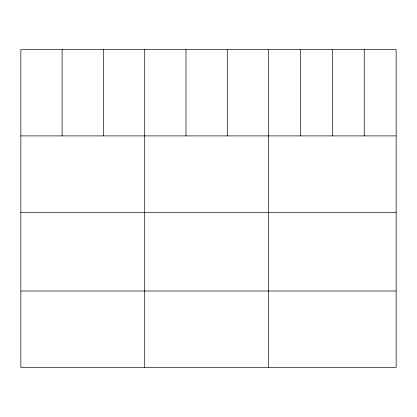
<?xml version="1.0" encoding="UTF-8"?>
<svg xmlns="http://www.w3.org/2000/svg" width="417" height="417" viewBox="0 0 417 417"><rect width="100%" height="100%" fill="white"/><g stroke="black" fill="none" stroke-linecap="round" stroke-linejoin="round"><path stroke-width="0.63" d="M396.15 135.895L396.15 367.424L20.85 367.424L20.85 49.576L396.15 49.576L396.15 135.895L20.85 135.895M20.85 212.3L396.15 212.3M20.85 291.019L396.15 291.019M364.249 49.576L364.249 135.895M332.349 49.576L332.349 135.895M300.448 49.576L300.448 135.895M268.548 49.576L268.548 367.424M227.265 49.576L227.265 135.895M185.982 49.576L185.982 135.895M144.699 49.576L144.699 367.424M103.416 49.576L103.416 135.895M62.133 49.576L62.133 135.895"/></g></svg>
